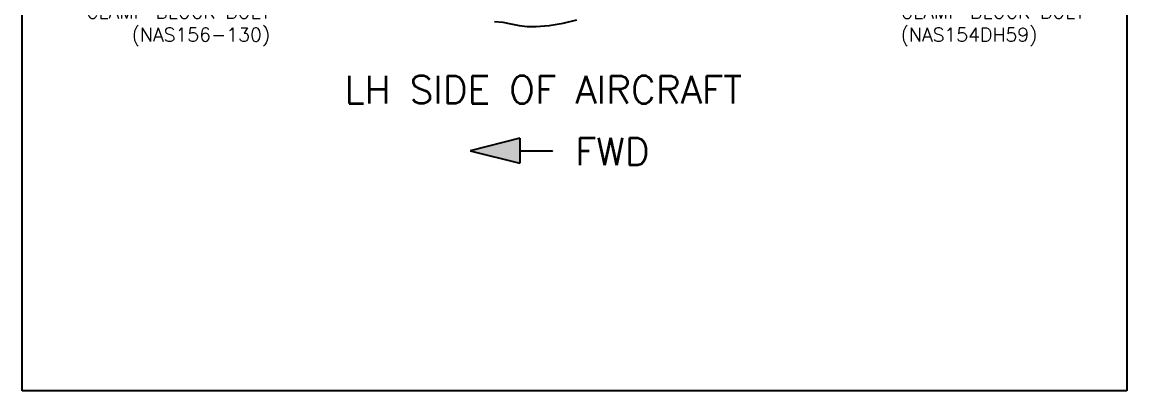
# Model space of a CAD drawing. Extents: x 0 to 267, y -90 to 34.
# Drawn here: x 75.06 to 95.06, y 7.05 to 13.73 of the extents above; entities that cross this region are included whole.
import ezdxf
from ezdxf.enums import TextEntityAlignment as Align

# ---------------------------------------------------------------- set-up
doc = ezdxf.new("R2010")
doc.units = 0
doc.header["$LTSCALE"] = 0.3
doc.header["$MEASUREMENT"] = 0
doc.layers.add('1', color=1, linetype='CONTINUOUS')
doc.layers.add('NOTES', color=2, linetype='CONTINUOUS')
doc.styles.add('250', font='ROMANS', dxfattribs={"height": 0.25})
doc.styles.add('ROMANS', font='ROMANS.shx')

msp = doc.modelspace()

# ---------------------------------------------------------------- hatches: boundary and pattern name
at = {"layer": 'NOTES'}
h = msp.add_hatch(color=11, dxfattribs=at)
h.dxf.hatch_style = 1
h.paths.add_polyline_path([(84.07129, 11.62711), (84.07129, 11.17759), (83.17225, 11.40235)])

# ---------------------------------------------------------------- linework, layer by layer
at = {"layer": '1'}
msp.add_lwpolyline([(83.61333, 13.74344), (83.76028, 13.7295), (83.90723, 13.69812), (84.05589, 13.66849), (84.20284, 13.65455), (84.36688, 13.65455), (84.60268, 13.66849), (84.85386, 13.71381), (85.10505, 13.77481)], dxfattribs=at)
at = {"layer": 'NOTES'}
for p, q in [((75.05999, 7.05281), (75.05999, 27.05281)), ((95.05999, 27.05281), (95.05999, 7.05281)), ((95.05999, 7.05281), (75.05999, 7.05281))]:
    msp.add_line(p, q, dxfattribs=at)
at = {"layer": 'NOTES', "color": 11}
for p, q in [((84.07129, 11.62711), (83.17225, 11.40235)), ((84.07129, 11.62711), (84.07129, 11.17759)), ((83.17225, 11.40235), (84.07129, 11.17759))]:
    msp.add_line(p, q, dxfattribs=at)
msp.add_lwpolyline([(84.07129, 11.40235), (84.65915, 11.40235), (84.65915, 11.40235)], dxfattribs=at)

# ---------------------------------------------------------------- texts
at = {"layer": 'NOTES', "color": 11, "style": '250'}
msp.add_text('FWD', height=0.5, dxfattribs=at).set_placement((85.74295, 11.3877), align=Align.MIDDLE)
at = {"layer": 'NOTES', "char_height": 0.25, "style": 'ROMANS'}
for s, insert, attachment_point in [('FWD MAIN GEAR \\PCLAMP BLOCK BOLT\\P(NAS156-130)', (79.55056, 13.87876), 6), ('AFT MAIN GEAR \\PCLAMP BLOCK BOLT\\P(NAS154DH59)', (90.96414, 13.87876), 4)]:
    msp.add_mtext(s, dxfattribs=dict(at, insert=insert, attachment_point=attachment_point))
at = {"layer": 'NOTES', "insert": (80.89527, 12.75752), "char_height": 0.5, "width": 8.65, "attachment_point": 1, "style": 'ROMANS'}
msp.add_mtext('LH SIDE OF AIRCRAFT', dxfattribs=at)

doc.saveas('drawing.dxf')
